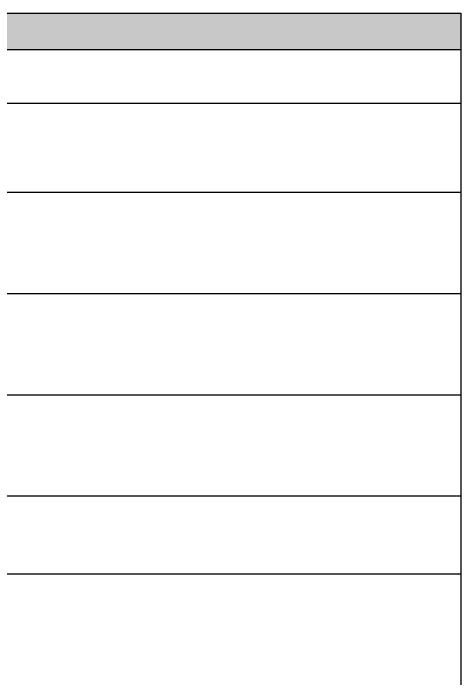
# Model space of a CAD drawing. Header units: inches. Extents: x 38074 to 101214, y 18833 to 57379.
# Drawn here: x 88316 to 101214, y 38194 to 57379 of the extents above; entities that cross this region are included whole.
import ezdxf

# ---------------------------------------------------------------- set-up
doc = ezdxf.new("R2010")
doc.units = ezdxf.units.IN
doc.layers.add('www.cad-blocks.net', color=7, linetype='Continuous')

# ---------------------------------------------------------------- blocks, each defined once
blk = doc.blocks.new('FORMAT')
at = {"true_color": 0x546d8e}
h = blk.add_hatch(color=155, dxfattribs=at)
h.set_gradient(color1=(68, 68, 68), color2=(84, 109, 142), tint=1)
h.paths.add_polyline_path([(41803, 57379), (41803, 56331), (101214, 56331), (101214, 57379)])
at = {"color": 155, "true_color": 0x546d8e}
for p, q in [((41803, 57379), (101214, 57379)), ((101214, 57379), (101214, 18833)), ((41803, 56331), (101214, 56331)), ((41803, 54791), (101214, 54791)), ((41803, 52223), (101214, 52223)), ((41803, 49303), (101214, 49303)), ((41803, 46382), (101214, 46382)), ((41803, 43462), (101214, 43462)), ((41803, 41218), (101214, 41218))]:
    blk.add_line(p, q, dxfattribs=at)
blk.add_lwpolyline([(101214, 19881), (41803, 19881), (41803, 56331), (101214, 56331)], close=True, dxfattribs=at)

msp = doc.modelspace()

# ---------------------------------------------------------------- block references
at = {"layer": 'www.cad-blocks.net'}
msp.add_blockref('FORMAT', (0, 0), dxfattribs=at)

doc.saveas('drawing.dxf')
